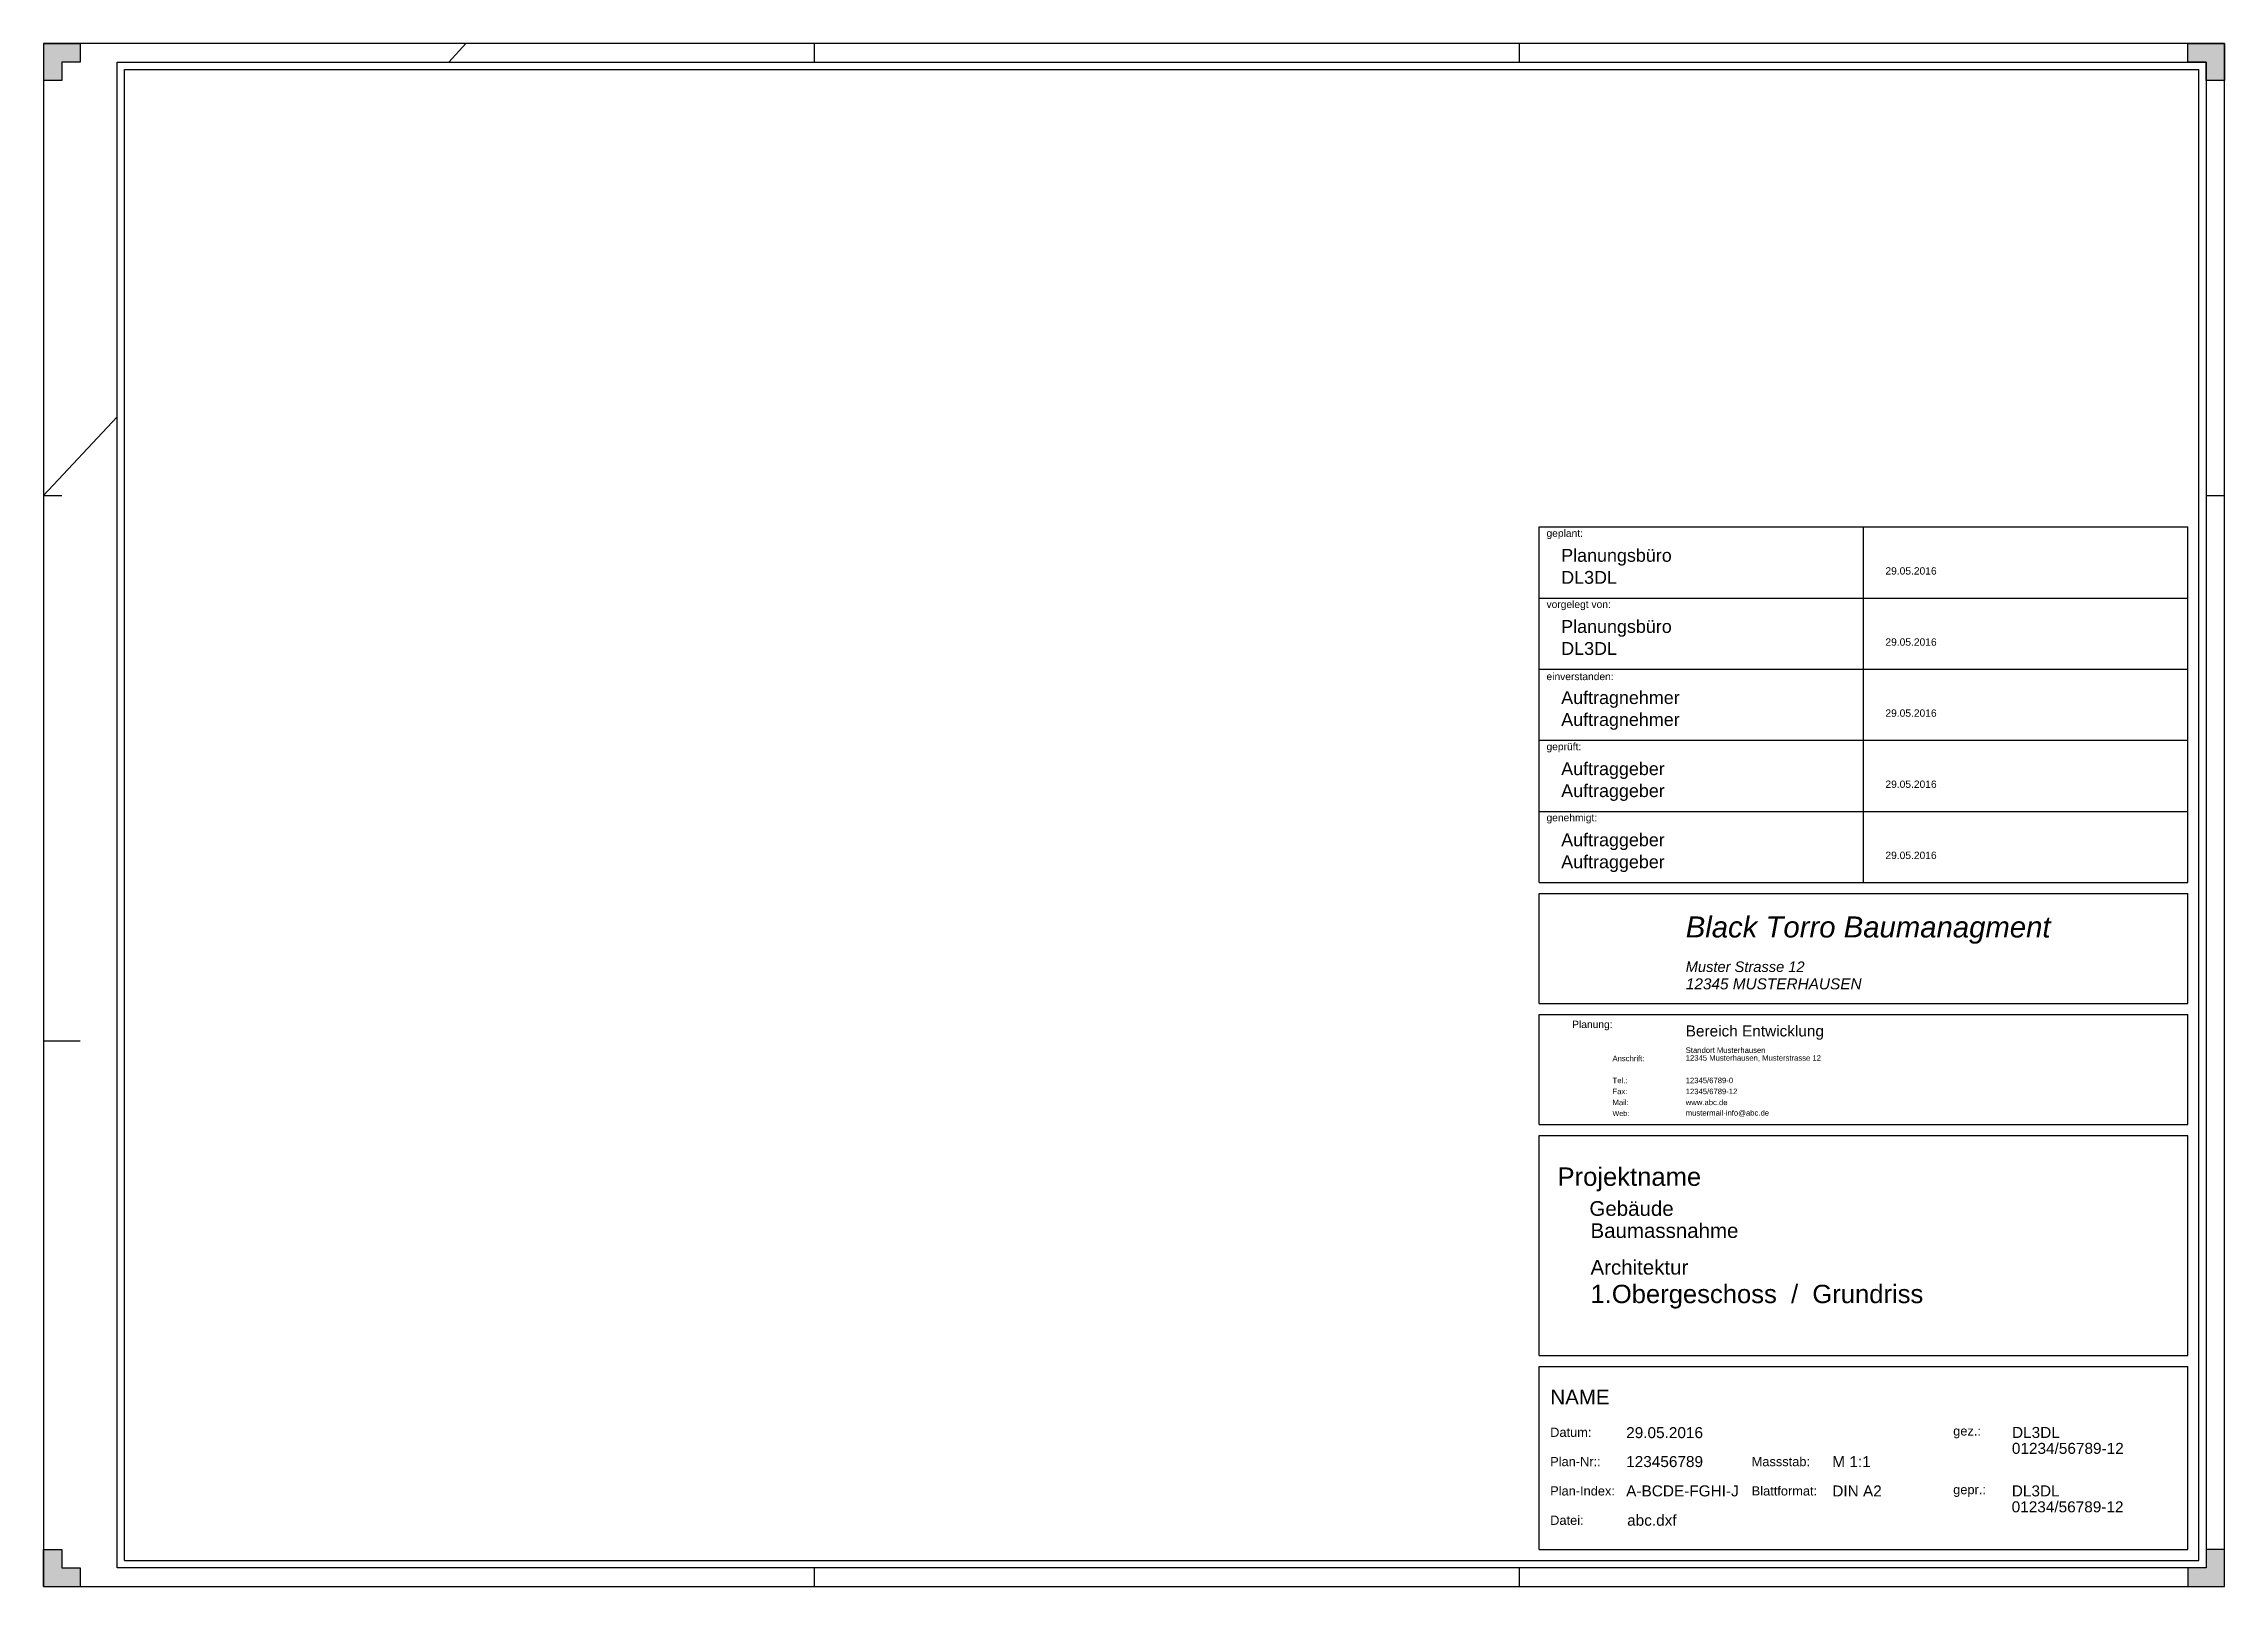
# Model space of a CAD drawing. Header units: millimetres. Extents: x 0 to 594, y 0 to 420.
import ezdxf

# ---------------------------------------------------------------- set-up
doc = ezdxf.new("R2010")
doc.units = ezdxf.units.MM
for name, color, linetype, true_color in [('Adresse Planungsbüro', 30, 'Continuous', 0xff7f00), ('Blattrahmen', 2, 'Continuous', 0xffff00), ('Faltmarken', 3, 'Continuous', 0x00ff00), ('Planecken', 2, 'Continuous', 0xffff00), ('Plankopf Linien dünn', 3, 'Continuous', 0x00ff00), ('Plankopf Rahmen', 3, 'Continuous', 0x00ff00), ('Plankopf Text ausgefüllt', 96, 'Continuous', 0x008000), ('Plankopf Text Vorgabe', 1, 'Continuous', 0xff0000), ('Zeichnungsrahmen rot', 1, 'Continuous', 0xff0000), ('Zeichnungsrahmen_blau', 5, 'Continuous', 0x0000ff)]:
    doc.layers.add(name, color=color, linetype=linetype, true_color=true_color)
doc.styles.add('textstyle20', font='')
doc.styles.add('textstyle21', font='')
doc.styles.add('textstyle23', font='')
doc.styles.add('textstyle24', font='')
doc.styles.add('textstyle26', font='')
doc.styles.add('textstyle27', font='')
doc.styles.add('textstyle28', font='')
doc.styles.add('textstyle29', font='')
doc.styles.add('textstyle30', font='')
doc.styles.add('textstyle31', font='')
doc.styles.add('textstyle32', font='')
doc.styles.add('textstyle33', font='')
doc.styles.add('textstyle34', font='')
doc.styles.add('textstyle35', font='')
doc.styles.add('textstyle36', font='')
doc.styles.add('textstyle37', font='')
doc.styles.add('textstyle38', font='')
doc.styles.add('textstyle39', font='')
doc.styles.add('textstyle40', font='')
doc.styles.add('textstyle41', font='')
doc.styles.add('textstyle42', font='')
doc.styles.add('textstyle43', font='')
doc.styles.add('textstyle44', font='')
doc.styles.add('textstyle45', font='')
doc.styles.add('textstyle46', font='')
doc.styles.add('textstyle47', font='')
doc.styles.add('textstyle48', font='')
doc.styles.add('textstyle49', font='')
doc.styles.add('textstyle50', font='')
doc.styles.add('textstyle51', font='')
doc.styles.add('textstyle52', font='')
doc.styles.add('textstyle53', font='')
doc.styles.add('textstyle54', font='')
doc.styles.add('textstyle55', font='')
doc.styles.add('textstyle56', font='')
doc.styles.add('textstyle57', font='')
doc.styles.add('textstyle58', font='')
doc.styles.add('textstyle59', font='')
doc.styles.add('textstyle60', font='')
doc.styles.add('textstyle61', font='')
doc.styles.add('textstyle62', font='')
doc.styles.add('textstyle63', font='')
doc.styles.add('textstyle64', font='')
doc.styles.add('textstyle65', font='')
doc.styles.add('textstyle66', font='')
doc.styles.add('textstyle67', font='')
doc.styles.add('textstyle68', font='')
doc.styles.add('textstyle69', font='')
doc.styles.add('textstyle70', font='')
doc.styles.add('textstyle71', font='')
doc.styles.add('textstyle72', font='')
doc.styles.add('textstyle73', font='')
doc.styles.add('textstyle74', font='')
doc.styles.add('textstyle75', font='')
doc.styles.add('textstyle76', font='')
doc.styles.add('textstyle77', font='')
doc.styles.add('textstyle78', font='')
doc.styles.add('textstyle79', font='')
doc.styles.add('textstyle80', font='')
doc.styles.add('textstyle81', font='')
doc.styles.add('textstyle82', font='')
doc.styles.add('textstyle83', font='')
doc.styles.add('textstyle84', font='')
doc.styles.add('textstyle85', font='')
doc.styles.add('textstyle86', font='')
doc.styles.get('textstyle20').set_extended_font_data('Arial')
doc.styles.get('textstyle21').set_extended_font_data('Arial')
doc.styles.get('textstyle23').set_extended_font_data('Arial')
doc.styles.get('textstyle24').set_extended_font_data('Arial')
doc.styles.get('textstyle26').set_extended_font_data('Arial')
doc.styles.get('textstyle27').set_extended_font_data('Arial')
doc.styles.get('textstyle28').set_extended_font_data('Arial')
doc.styles.get('textstyle29').set_extended_font_data('Arial')
doc.styles.get('textstyle30').set_extended_font_data('Arial')
doc.styles.get('textstyle31').set_extended_font_data('Arial')
doc.styles.get('textstyle32').set_extended_font_data('Arial')
doc.styles.get('textstyle33').set_extended_font_data('Arial')
doc.styles.get('textstyle34').set_extended_font_data('Arial')
doc.styles.get('textstyle35').set_extended_font_data('Arial')
doc.styles.get('textstyle36').set_extended_font_data('Arial')
doc.styles.get('textstyle37').set_extended_font_data('Arial')
doc.styles.get('textstyle38').set_extended_font_data('Arial')
doc.styles.get('textstyle39').set_extended_font_data('Arial')
doc.styles.get('textstyle40').set_extended_font_data('Arial')
doc.styles.get('textstyle41').set_extended_font_data('Arial')
doc.styles.get('textstyle42').set_extended_font_data('Arial')
doc.styles.get('textstyle43').set_extended_font_data('Arial')
doc.styles.get('textstyle44').set_extended_font_data('Arial')
doc.styles.get('textstyle45').set_extended_font_data('Arial')
doc.styles.get('textstyle46').set_extended_font_data('Arial')
doc.styles.get('textstyle47').set_extended_font_data('Arial')
doc.styles.get('textstyle48').set_extended_font_data('Arial', italic=True)
doc.styles.get('textstyle49').set_extended_font_data('Arial', italic=True)
doc.styles.get('textstyle50').set_extended_font_data('Arial', italic=True)
doc.styles.get('textstyle51').set_extended_font_data('Arial')
doc.styles.get('textstyle52').set_extended_font_data('Arial')
doc.styles.get('textstyle53').set_extended_font_data('Arial')
doc.styles.get('textstyle54').set_extended_font_data('Arial')
doc.styles.get('textstyle55').set_extended_font_data('Arial')
doc.styles.get('textstyle56').set_extended_font_data('Arial')
doc.styles.get('textstyle57').set_extended_font_data('Arial')
doc.styles.get('textstyle58').set_extended_font_data('Arial')
doc.styles.get('textstyle59').set_extended_font_data('Arial')
doc.styles.get('textstyle60').set_extended_font_data('Arial')
doc.styles.get('textstyle61').set_extended_font_data('Arial')
doc.styles.get('textstyle62').set_extended_font_data('Arial')
doc.styles.get('textstyle63').set_extended_font_data('Arial')
doc.styles.get('textstyle64').set_extended_font_data('Arial')
doc.styles.get('textstyle65').set_extended_font_data('Arial')
doc.styles.get('textstyle66').set_extended_font_data('Arial')
doc.styles.get('textstyle67').set_extended_font_data('Arial')
doc.styles.get('textstyle68').set_extended_font_data('Arial')
doc.styles.get('textstyle69').set_extended_font_data('Arial')
doc.styles.get('textstyle70').set_extended_font_data('Arial')
doc.styles.get('textstyle71').set_extended_font_data('Arial')
doc.styles.get('textstyle72').set_extended_font_data('Arial')
doc.styles.get('textstyle73').set_extended_font_data('Arial')
doc.styles.get('textstyle74').set_extended_font_data('Arial')
doc.styles.get('textstyle75').set_extended_font_data('Arial')
doc.styles.get('textstyle76').set_extended_font_data('Arial')
doc.styles.get('textstyle77').set_extended_font_data('Arial')
doc.styles.get('textstyle78').set_extended_font_data('Arial')
doc.styles.get('textstyle79').set_extended_font_data('Arial')
doc.styles.get('textstyle80').set_extended_font_data('Arial')
doc.styles.get('textstyle81').set_extended_font_data('Arial')
doc.styles.get('textstyle82').set_extended_font_data('Arial')
doc.styles.get('textstyle83').set_extended_font_data('Arial')
doc.styles.get('textstyle84').set_extended_font_data('Arial')
doc.styles.get('textstyle85').set_extended_font_data('Arial')
doc.styles.get('textstyle86').set_extended_font_data('Arial')

msp = doc.modelspace()

# ---------------------------------------------------------------- hatches: boundary and pattern name
at = {"layer": 'Planecken'}
for points in [[(10, 420), (10, 415), (5, 415), (5, 410), (0, 410), (0, 420)], [(584, 420), (594, 420), (594, 410), (589, 410), (589, 415), (584, 415)], [(0, 0), (0, 10), (5, 10), (5, 5), (10, 5), (10, 0)], [(584, 0), (594, 0), (594, 10), (589, 10), (589, 5), (584, 5)]]:
    msp.add_hatch(color=256, dxfattribs=at).paths.add_polyline_path(points, flags=0)

# ---------------------------------------------------------------- linework, layer by layer
at = {"layer": 'Blattrahmen'}
for p, q in [((594, 420), (0, 420)), ((0, 420), (0, 0)), ((594, 0), (594, 420)), ((0, 0), (594, 0))]:
    msp.add_line(p, q, dxfattribs=at)
at = {"layer": 'Faltmarken'}
for p, q in [((115, 420), (110.33, 415)), ((210, 415), (210, 420)), ((402, 415), (402, 420)), ((20, 318.39), (0, 297)), ((0, 297), (5, 297)), ((589, 297), (594, 297)), ((0, 148.5), (10, 148.5)), ((210, 0), (210, 5)), ((402, 0), (402, 5))]:
    msp.add_line(p, q, dxfattribs=at)
at = {"layer": 'Planecken'}
for p, q in [((0, 420), (10, 420)), ((10, 420), (10, 415)), ((584, 420), (594, 420)), ((584, 415), (584, 420)), ((594, 420), (594, 410)), ((5, 410), (0, 410)), ((10, 415), (5, 415)), ((5, 415), (5, 410)), ((589, 415), (584, 415)), ((589, 410), (589, 415)), ((594, 410), (589, 410)), ((0, 0), (0, 10)), ((0, 10), (5, 10)), ((5, 10), (5, 5)), ((594, 10), (589, 10)), ((589, 10), (589, 5)), ((594, 0), (594, 10)), ((0, 0), (10, 0)), ((5, 5), (10, 5)), ((10, 5), (10, 0)), ((589, 5), (584, 5)), ((584, 5), (584, 0)), ((584, 0), (594, 0))]:
    msp.add_line(p, q, dxfattribs=at)
at = {"layer": 'Plankopf Linien dünn'}
for p, q in [((495.68, 269.06), (495.68, 288.42)), ((407.37, 269.06), (495.68, 269.06)), ((495.68, 249.7), (495.68, 269.66)), ((495.68, 269.06), (584, 269.06)), ((407.37, 249.7), (495.68, 249.7)), ((495.68, 230.34), (495.68, 250.3)), ((495.68, 249.7), (584, 249.7)), ((407.37, 230.34), (495.68, 230.34)), ((495.68, 210.98), (495.68, 230.94)), ((495.68, 230.34), (584, 230.34)), ((407.37, 210.98), (495.68, 210.98)), ((495.68, 191.62), (495.68, 211.58)), ((495.68, 210.98), (584, 210.98))]:
    msp.add_line(p, q, dxfattribs=at)
at = {"layer": 'Plankopf Rahmen'}
for p, q in [((407.37, 269.06), (407.37, 288.42)), ((407.37, 288.42), (584, 288.42)), ((584, 269.06), (584, 288.42)), ((407.37, 249.7), (407.37, 269.06)), ((584, 249.7), (584, 269.06)), ((407.37, 230.34), (407.37, 249.7)), ((584, 230.34), (584, 249.7)), ((407.37, 210.98), (407.37, 230.34)), ((584, 210.98), (584, 230.34)), ((407.37, 191.62), (407.37, 210.98)), ((584, 191.62), (584, 210.98)), ((407.37, 191.62), (584, 191.62)), ((407.37, 158.69), (407.37, 188.63)), ((407.37, 188.63), (584, 188.63)), ((584, 158.69), (584, 188.63)), ((407.37, 158.69), (584, 158.69)), ((407.37, 125.76), (407.37, 155.7)), ((407.37, 155.7), (584, 155.7)), ((584, 125.76), (584, 155.7)), ((407.37, 125.76), (584, 125.76)), ((407.37, 62.89), (407.37, 122.76)), ((407.37, 122.76), (584, 122.76)), ((584, 62.89), (584, 122.76)), ((407.37, 62.89), (584, 62.89)), ((407.37, 10), (407.37, 59.9)), ((407.37, 59.9), (584, 59.9)), ((584, 10), (584, 59.9)), ((407.37, 10), (584, 10))]:
    msp.add_line(p, q, dxfattribs=at)
at = {"layer": 'Zeichnungsrahmen rot'}
for p, q in [((22, 7), (22, 413)), ((22, 413), (587, 413)), ((587, 7), (587, 413)), ((22, 7), (587, 7))]:
    msp.add_line(p, q, dxfattribs=at)
at = {"layer": 'Zeichnungsrahmen_blau'}
for p, q in [((20, 5), (20, 415)), ((20, 415), (589, 415)), ((589, 415), (589, 5)), ((589, 5), (20, 5))]:
    msp.add_line(p, q, dxfattribs=at)

# ---------------------------------------------------------------- texts
at = {"layer": 'Adresse Planungsbüro', "attachment_point": 4}
for s, insert, char_height, style in [('\\H5.71429;Black Torro Baumanagment', (447.28, 178.65), 3.9917, 'textstyle48'), ('\\H2.85714;Muster Strasse 12', (447.28, 168.67), 1.9958, 'textstyle49'), ('12345 MUSTERHAUSEN', (447.31, 164.01), 2.9938, 'textstyle50')]:
    msp.add_mtext(s, dxfattribs=dict(at, insert=insert, char_height=char_height, style=style))
at = {"layer": 'Plankopf Text ausgefüllt'}
for s, insert, char_height, attachment_point, style in [('Planungsbüro', (413.36, 282.43), 3.4927, 1, 'textstyle26'), ('Planungsbüro', (413.36, 282.43), 3.4927, 1, 'textstyle27'), ('DL3DL', (413.36, 276.44), 3.493, 1, 'textstyle30'), ('DL3DL', (413.36, 276.44), 3.493, 1, 'textstyle31'), ('29.05.2016', (501.67, 276.44), 1.996, 4, 'textstyle37'), ('Planungsbüro', (413.36, 263.07), 3.4927, 1, 'textstyle28'), ('Planungsbüro', (413.36, 263.07), 3.4927, 1, 'textstyle29'), ('DL3DL', (413.36, 257.08), 3.493, 1, 'textstyle32'), ('DL3DL', (413.36, 257.08), 3.493, 1, 'textstyle33'), ('29.05.2016', (501.67, 257.08), 1.996, 4, 'textstyle38'), ('Auftragnehmer', (413.36, 243.71), 3.4927, 1, 'textstyle46'), ('Auftragnehmer', (413.36, 237.73), 3.4927, 1, 'textstyle47'), ('29.05.2016', (501.67, 237.73), 1.996, 4, 'textstyle39'), ('Auftraggeber', (413.36, 224.35), 3.4927, 1, 'textstyle42'), ('Auftraggeber', (413.36, 218.37), 3.4927, 1, 'textstyle44'), ('29.05.2016', (501.67, 218.37), 1.996, 4, 'textstyle40'), ('Auftraggeber', (413.36, 204.99), 3.4927, 1, 'textstyle45'), ('Auftraggeber', (413.36, 199.01), 3.4927, 1, 'textstyle43'), ('29.05.2016', (501.67, 199.01), 1.996, 4, 'textstyle41'), ('Bereich Entwicklung', (447.28, 152.7), 2.9938, 1, 'textstyle51'), ('Standort Musterhausen', (447.28, 146.72), 1.4969, 1, 'textstyle57'), ('12345 Musterhausen, Musterstrasse 12', (447.28, 143.72), 1.4969, 4, 'textstyle58'), ('12345/6789-0', (447.28, 137.73), 1.4969, 4, 'textstyle59'), ('www.abc.de', (447.28, 131.75), 1.497, 4, 'textstyle62'), ('12345/6789-12', (447.28, 134.74), 1.4969, 4, 'textstyle60'), ('mustermail-info@abc.de', (447.28, 128.75), 1.4969, 4, 'textstyle61'), ('Projektname', (412.36, 110.79), 4.9896, 4, 'textstyle63'), ('Gebäude', (421.05, 102.84), 3.992, 4, 'textstyle64'), ('Baumassnahme', (421.34, 96.82), 3.9917, 4, 'textstyle65'), ('Architektur', (421.34, 86.84), 3.9917, 4, 'textstyle66'), ('1.Obergeschoss  /  Grundriss', (421.34, 78.86), 4.9896, 4, 'textstyle67'), ('NAME', (410.42, 51.54), 3.992, 4, 'textstyle68'), ('29.05.2016', (431.06, 41.83), 2.994, 4, 'textstyle77'), ('DL3DL', (536.15, 41.88), 2.994, 4, 'textstyle84'), ('01234/56789-12', (536.12, 37.55), 2.9938, 4, 'textstyle86'), ('123456789', (431.06, 33.95), 2.994, 4, 'textstyle78'), ('M 1:1', (487.2, 33.95), 2.994, 4, 'textstyle81'), ('A-BCDE-FGHI-J', (431.06, 25.97), 2.9938, 4, 'textstyle80'), ('DIN A2', (487.2, 25.97), 2.994, 4, 'textstyle82'), ('DL3DL', (536.1, 25.97), 2.994, 4, 'textstyle83'), ('abc.dxf', (431.32, 17.98), 2.994, 4, 'textstyle79'), ('01234/56789-12', (536.06, 21.63), 2.9938, 4, 'textstyle85')]:
    msp.add_mtext(s, dxfattribs=dict(at, insert=insert, char_height=char_height, attachment_point=attachment_point, style=style))
at = {"layer": 'Plankopf Text Vorgabe', "attachment_point": 4}
for s, insert, char_height, style in [('geplant:', (409.36, 286.42), 1.996, 'textstyle20'), ('geplant:', (409.36, 286.42), 1.996, 'textstyle21'), ('vorgelegt von:', (409.36, 267.06), 1.9958, 'textstyle24'), ('einverstanden:', (409.36, 247.7), 1.9958, 'textstyle23'), ('geprüft:', (409.36, 228.34), 1.996, 'textstyle34'), ('genehmigt:', (409.36, 208.99), 1.996, 'textstyle35'), ('Planung:', (416.35, 152.7), 1.996, 'textstyle36'), ('Anschrift:', (427.33, 143.72), 1.497, 'textstyle52'), ('Tel.:', (427.33, 137.73), 1.497, 'textstyle56'), ('Fax:', (427.33, 134.74), 1.497, 'textstyle53'), ('Mail:', (427.33, 131.75), 1.497, 'textstyle54'), ('Web:', (427.33, 128.75), 1.397, 'textstyle55'), ('Datum:', (410.36, 41.93), 2.495, 'textstyle69'), ('gez.:', (520.13, 41.93), 2.495, 'textstyle75'), ('Plan-Nr::', (410.36, 33.95), 2.495, 'textstyle70'), ('Massstab:', (465.25, 33.95), 2.495, 'textstyle73'), ('Plan-Index:', (410.36, 25.97), 2.4948, 'textstyle71'), ('Blattformat:', (465.25, 25.97), 2.4948, 'textstyle74'), ('gepr.:', (520.13, 25.97), 2.495, 'textstyle76'), ('Datei:', (410.36, 17.98), 2.495, 'textstyle72')]:
    msp.add_mtext(s, dxfattribs=dict(at, insert=insert, char_height=char_height, style=style))

doc.saveas('drawing.dxf')
